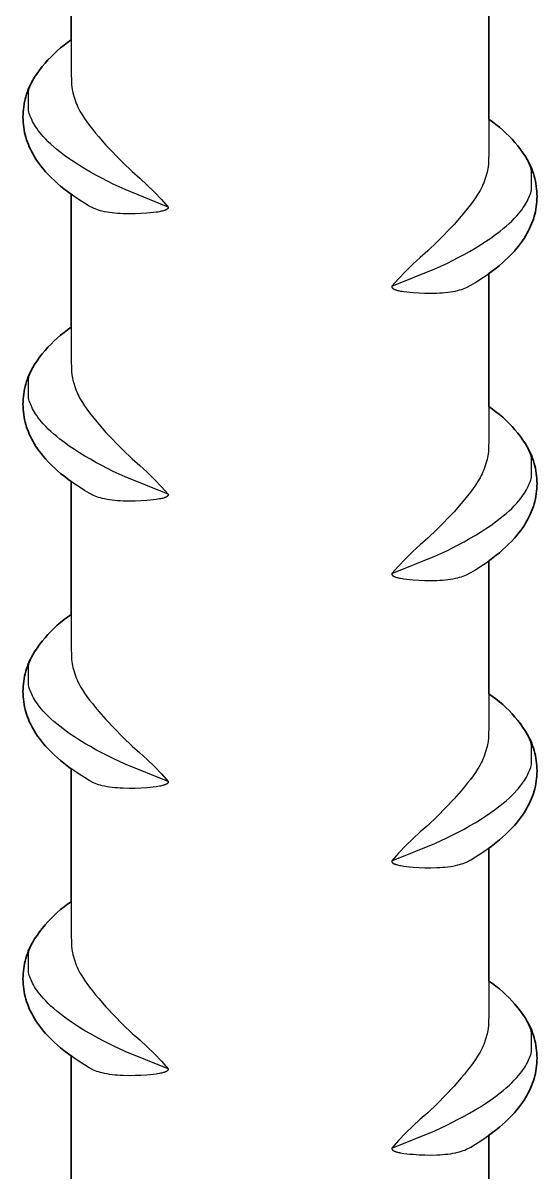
# Model space of a CAD drawing. Header units: millimetres. Extents: x -8 to 1608, y -703 to 404.
# Drawn here: x 40.3 to 59.99, y 102.14 to 146.14 of the extents above; entities that cross this region are included whole.
import ezdxf

# ---------------------------------------------------------------- set-up
doc = ezdxf.new("R2010")
doc.units = ezdxf.units.MM
doc.layers.add('Blocks', color=7, linetype='Continuous')
doc.layers.add('Blocks$Inner', color=7, linetype='Continuous', lineweight=25, true_color=0x007f00)
doc.layers.add('Blocks$Outline', color=7, linetype='Continuous', lineweight=35, true_color=0xff3f3f)

# ---------------------------------------------------------------- blocks, each defined once
blk = doc.blocks.new('Rebar Coffee Table Front')
at = {"layer": 'Blocks$Inner'}
for points in [[(42.145, 150.585), (42.145, 144.224), (42.156, 143.9), (42.165, 143.785), (42.178, 143.671), (42.187, 143.602), (42.199, 143.534), (42.212, 143.466), (42.339, 143.061), (42.371, 142.988), (42.405, 142.916), (42.442, 142.845), (42.485, 142.766), (42.53, 142.687), (42.578, 142.61), (42.662, 142.481), (42.749, 142.354), (42.852, 142.214), (42.958, 142.077), (43.078, 141.927), (43.202, 141.779), (43.48, 141.463), (44.125, 140.794), (44.484, 140.451), (44.778, 140.198), (45.064, 139.936), (45.341, 139.664), (45.608, 139.384), (45.866, 139.094), (44.216, 139.759), (43.762, 139.971), (43.316, 140.196), (43.098, 140.312), (42.883, 140.432), (42.674, 140.553), (42.467, 140.679), (42.269, 140.806), (42.074, 140.939), (41.888, 141.072), (41.707, 141.21), (41.594, 141.302), (41.482, 141.397), (41.373, 141.495), (41.272, 141.591), (41.173, 141.691), (41.078, 141.794), (41.012, 141.869), (40.949, 141.947), (40.888, 142.027), (40.829, 142.108), (40.786, 142.172), (40.745, 142.237), (40.707, 142.303), (40.67, 142.371), (40.636, 142.439), (40.61, 142.496), (40.586, 142.553), (40.564, 142.61), (40.544, 142.669), (40.526, 142.728), (40.51, 142.788), (40.51, 143.513), (40.526, 143.573), (40.544, 143.632), (40.564, 143.69), (40.586, 143.748), (40.61, 143.805), (40.636, 143.861), (40.746, 144.065), (40.84, 144.204), (40.938, 144.339), (41.041, 144.471), (41.148, 144.6), (41.259, 144.725), (41.375, 144.846), (41.494, 144.964), (41.617, 145.077), (41.744, 145.187), (41.874, 145.292), (42.008, 145.393), (42.145, 145.489)], [(58.145, 147.548), (58.145, 141.187), (58.134, 140.863), (58.125, 140.748), (58.112, 140.634), (58.103, 140.565), (58.091, 140.497), (58.078, 140.429), (57.951, 140.024), (57.919, 139.951), (57.885, 139.879), (57.848, 139.808), (57.805, 139.729), (57.76, 139.65), (57.712, 139.573), (57.628, 139.444), (57.541, 139.317), (57.438, 139.177), (57.332, 139.04), (57.212, 138.89), (57.088, 138.742), (56.81, 138.426), (56.165, 137.757), (55.806, 137.413), (55.512, 137.161), (55.226, 136.899), (54.949, 136.627), (54.682, 136.346), (54.424, 136.057), (56.074, 136.722), (56.528, 136.934), (56.974, 137.159), (57.192, 137.275), (57.407, 137.395), (57.616, 137.516), (57.823, 137.642), (58.021, 137.769), (58.216, 137.902), (58.401, 138.035), (58.583, 138.173), (58.696, 138.265), (58.808, 138.36), (58.916, 138.458), (59.018, 138.554), (59.116, 138.654), (59.212, 138.757), (59.278, 138.832), (59.341, 138.91), (59.402, 138.99), (59.461, 139.071), (59.504, 139.135), (59.545, 139.2), (59.583, 139.266), (59.62, 139.334), (59.654, 139.402), (59.68, 139.459), (59.704, 139.516), (59.726, 139.573), (59.746, 139.632), (59.764, 139.691), (59.78, 139.751), (59.78, 140.476), (59.764, 140.536), (59.746, 140.595), (59.726, 140.653), (59.704, 140.711), (59.68, 140.768), (59.654, 140.824), (59.544, 141.028), (59.45, 141.167), (59.352, 141.302), (59.249, 141.434), (59.142, 141.563), (59.03, 141.688), (58.915, 141.809), (58.796, 141.927), (58.673, 142.04), (58.546, 142.15), (58.416, 142.255), (58.282, 142.356), (58.145, 142.452)], [(45.866, 139.094), (45.866, 139.09), (45.866, 139.086), (45.866, 139.084), (45.865, 139.082), (45.865, 139.08), (45.865, 139.078), (45.865, 139.077), (45.865, 139.075), (45.864, 139.073), (45.864, 139.071), (45.863, 139.069), (45.863, 139.067), (45.862, 139.065), (45.862, 139.064), (45.861, 139.062), (45.861, 139.06), (45.86, 139.058), (45.859, 139.056), (45.859, 139.054), (45.858, 139.053), (45.857, 139.051), (45.856, 139.049), (45.855, 139.047), (45.854, 139.046), (45.853, 139.044), (45.852, 139.042), (45.851, 139.041), (45.85, 139.039), (45.849, 139.037), (45.848, 139.036), (45.846, 139.034), (45.845, 139.032), (45.843, 139.03), (45.842, 139.028), (45.84, 139.027), (45.839, 139.025), (45.837, 139.023), (45.835, 139.021), (45.832, 139.018), (45.828, 139.015), (45.825, 139.012), (45.821, 139.009), (45.817, 139.006), (45.813, 139.003), (45.809, 139.001), (45.805, 138.998), (45.801, 138.995), (45.797, 138.993), (45.789, 138.988), (45.783, 138.985), (45.776, 138.982), (45.764, 138.976), (45.751, 138.971), (45.739, 138.966), (45.726, 138.961), (45.713, 138.957), (45.687, 138.949), (45.648, 138.938), (45.609, 138.929), (45.57, 138.92), (45.531, 138.913), (45.47, 138.902), (45.408, 138.893), (45.287, 138.878), (45.168, 138.865), (45.05, 138.855), (44.821, 138.84), (44.592, 138.831), (44.363, 138.829), (44.134, 138.834), (44.027, 138.839), (43.92, 138.846), (43.817, 138.855), (43.715, 138.866), (43.619, 138.879), (43.523, 138.895), (43.428, 138.914), (43.334, 138.935), (43.266, 138.953), (43.199, 138.973), (43.132, 138.996), (43.066, 139.02), (43.001, 139.047), (42.838, 139.132), (42.655, 139.243), (42.452, 139.374), (42.251, 139.51), (42.057, 139.649), (41.867, 139.795), (41.744, 139.894), (41.623, 139.997), (41.505, 140.103), (41.389, 140.214), (41.276, 140.328), (41.168, 140.445), (41.086, 140.54), (41.007, 140.636), (40.931, 140.736), (40.858, 140.837), (40.798, 140.927), (40.741, 141.018), (40.686, 141.112), (40.635, 141.207), (40.587, 141.303), (40.545, 141.392), (40.507, 141.483), (40.472, 141.575), (40.44, 141.668), (40.411, 141.762), (40.386, 141.857), (40.363, 141.952), (40.345, 142.049), (40.329, 142.146), (40.317, 142.244), (40.309, 142.342), (40.304, 142.44), (40.302, 142.538), (40.303, 142.636), (40.309, 142.735), (40.317, 142.833), (40.329, 142.93), (40.344, 143.027), (40.363, 143.124), (40.385, 143.22), (40.41, 143.315), (40.439, 143.409), (40.471, 143.502), (40.506, 143.594), (40.544, 143.684), (40.586, 143.773), (40.63, 143.861), (40.682, 143.947)], [(54.424, 136.057), (54.424, 136.053), (54.424, 136.049), (54.424, 136.047), (54.424, 136.045), (54.425, 136.043), (54.425, 136.041), (54.425, 136.04), (54.425, 136.038), (54.426, 136.036), (54.426, 136.034), (54.426, 136.032), (54.427, 136.03), (54.427, 136.028), (54.428, 136.026), (54.429, 136.025), (54.429, 136.023), (54.43, 136.021), (54.431, 136.019), (54.431, 136.017), (54.432, 136.016), (54.433, 136.014), (54.434, 136.012), (54.435, 136.01), (54.436, 136.009), (54.437, 136.007), (54.438, 136.005), (54.439, 136.004), (54.44, 136.002), (54.441, 136), (54.442, 135.999), (54.444, 135.997), (54.445, 135.995), (54.447, 135.993), (54.448, 135.991), (54.45, 135.99), (54.451, 135.988), (54.453, 135.986), (54.455, 135.984), (54.458, 135.981), (54.462, 135.978), (54.465, 135.975), (54.469, 135.972), (54.473, 135.969), (54.477, 135.966), (54.481, 135.964), (54.485, 135.961), (54.489, 135.958), (54.493, 135.956), (54.501, 135.951), (54.507, 135.948), (54.514, 135.945), (54.526, 135.939), (54.538, 135.934), (54.551, 135.929), (54.564, 135.924), (54.577, 135.92), (54.603, 135.912), (54.642, 135.901), (54.681, 135.892), (54.72, 135.883), (54.759, 135.876), (54.82, 135.865), (54.882, 135.856), (55.003, 135.841), (55.122, 135.828), (55.24, 135.818), (55.469, 135.803), (55.698, 135.794), (55.927, 135.792), (56.156, 135.797), (56.263, 135.802), (56.37, 135.809), (56.473, 135.818), (56.575, 135.829), (56.671, 135.842), (56.767, 135.858), (56.862, 135.877), (56.956, 135.898), (57.024, 135.916), (57.091, 135.936), (57.158, 135.959), (57.224, 135.983), (57.289, 136.01), (57.452, 136.095), (57.635, 136.206), (57.838, 136.337), (58.039, 136.473), (58.233, 136.612), (58.423, 136.758), (58.546, 136.857), (58.667, 136.96), (58.785, 137.066), (58.901, 137.177), (59.013, 137.291), (59.122, 137.408), (59.204, 137.503), (59.283, 137.599), (59.359, 137.699), (59.432, 137.8), (59.492, 137.89), (59.549, 137.981), (59.604, 138.075), (59.655, 138.17), (59.703, 138.266), (59.744, 138.355), (59.783, 138.446), (59.818, 138.538), (59.85, 138.631), (59.879, 138.725), (59.904, 138.82), (59.926, 138.915), (59.945, 139.012), (59.961, 139.109), (59.973, 139.207), (59.981, 139.305), (59.986, 139.403), (59.988, 139.501), (59.986, 139.599), (59.981, 139.698), (59.973, 139.796), (59.961, 139.893), (59.946, 139.99), (59.927, 140.087), (59.905, 140.183), (59.88, 140.278), (59.851, 140.372), (59.819, 140.465), (59.784, 140.557), (59.746, 140.647), (59.704, 140.736), (59.66, 140.824), (59.608, 140.91)], [(42.145, 139.585), (42.145, 133.224), (42.156, 132.9), (42.165, 132.785), (42.178, 132.671), (42.187, 132.602), (42.199, 132.534), (42.212, 132.466), (42.339, 132.061), (42.371, 131.988), (42.405, 131.916), (42.442, 131.845), (42.485, 131.766), (42.53, 131.687), (42.578, 131.61), (42.662, 131.481), (42.749, 131.354), (42.852, 131.214), (42.958, 131.077), (43.078, 130.927), (43.202, 130.779), (43.48, 130.463), (44.125, 129.794), (44.484, 129.451), (44.778, 129.198), (45.064, 128.936), (45.341, 128.664), (45.608, 128.384), (45.866, 128.094), (44.216, 128.759), (43.762, 128.971), (43.316, 129.196), (43.098, 129.312), (42.883, 129.432), (42.674, 129.553), (42.467, 129.679), (42.269, 129.806), (42.074, 129.939), (41.888, 130.072), (41.707, 130.21), (41.594, 130.302), (41.482, 130.397), (41.373, 130.495), (41.272, 130.591), (41.173, 130.691), (41.078, 130.794), (41.012, 130.869), (40.949, 130.947), (40.888, 131.027), (40.829, 131.108), (40.786, 131.172), (40.745, 131.237), (40.707, 131.303), (40.67, 131.371), (40.636, 131.439), (40.61, 131.496), (40.586, 131.553), (40.564, 131.61), (40.544, 131.669), (40.526, 131.728), (40.51, 131.788), (40.51, 132.513), (40.526, 132.573), (40.544, 132.632), (40.564, 132.69), (40.586, 132.748), (40.61, 132.805), (40.636, 132.861), (40.746, 133.065), (40.84, 133.204), (40.938, 133.339), (41.041, 133.471), (41.148, 133.6), (41.259, 133.725), (41.375, 133.846), (41.494, 133.964), (41.617, 134.077), (41.744, 134.187), (41.874, 134.292), (42.008, 134.393), (42.145, 134.489)], [(58.145, 136.548), (58.145, 130.187), (58.134, 129.863), (58.125, 129.748), (58.112, 129.634), (58.103, 129.565), (58.091, 129.497), (58.078, 129.429), (57.951, 129.024), (57.919, 128.951), (57.885, 128.879), (57.848, 128.808), (57.805, 128.729), (57.76, 128.65), (57.712, 128.573), (57.628, 128.444), (57.541, 128.317), (57.438, 128.177), (57.332, 128.04), (57.212, 127.89), (57.088, 127.742), (56.81, 127.426), (56.165, 126.757), (55.806, 126.413), (55.512, 126.161), (55.226, 125.899), (54.949, 125.627), (54.682, 125.346), (54.424, 125.057), (56.074, 125.722), (56.528, 125.934), (56.974, 126.159), (57.192, 126.275), (57.407, 126.395), (57.616, 126.516), (57.823, 126.642), (58.021, 126.769), (58.216, 126.902), (58.401, 127.035), (58.583, 127.173), (58.696, 127.265), (58.808, 127.36), (58.916, 127.458), (59.018, 127.554), (59.116, 127.654), (59.212, 127.757), (59.278, 127.832), (59.341, 127.91), (59.402, 127.99), (59.461, 128.071), (59.504, 128.135), (59.545, 128.2), (59.583, 128.266), (59.62, 128.334), (59.654, 128.402), (59.68, 128.459), (59.704, 128.516), (59.726, 128.573), (59.746, 128.632), (59.764, 128.691), (59.78, 128.751), (59.78, 129.476), (59.764, 129.536), (59.746, 129.595), (59.726, 129.653), (59.704, 129.711), (59.68, 129.768), (59.654, 129.824), (59.544, 130.028), (59.45, 130.167), (59.352, 130.302), (59.249, 130.434), (59.142, 130.563), (59.03, 130.688), (58.915, 130.809), (58.796, 130.927), (58.673, 131.04), (58.546, 131.15), (58.416, 131.255), (58.282, 131.356), (58.145, 131.452)], [(45.866, 128.094), (45.866, 128.09), (45.866, 128.086), (45.866, 128.084), (45.865, 128.082), (45.865, 128.08), (45.865, 128.078), (45.865, 128.077), (45.865, 128.075), (45.864, 128.073), (45.864, 128.071), (45.863, 128.069), (45.863, 128.067), (45.862, 128.065), (45.862, 128.064), (45.861, 128.062), (45.861, 128.06), (45.86, 128.058), (45.859, 128.056), (45.859, 128.054), (45.858, 128.053), (45.857, 128.051), (45.856, 128.049), (45.855, 128.047), (45.854, 128.046), (45.853, 128.044), (45.852, 128.042), (45.851, 128.041), (45.85, 128.039), (45.849, 128.037), (45.848, 128.036), (45.846, 128.034), (45.845, 128.032), (45.843, 128.03), (45.842, 128.028), (45.84, 128.027), (45.839, 128.025), (45.837, 128.023), (45.835, 128.021), (45.832, 128.018), (45.828, 128.015), (45.825, 128.012), (45.821, 128.009), (45.817, 128.006), (45.813, 128.003), (45.809, 128.001), (45.805, 127.998), (45.801, 127.995), (45.797, 127.993), (45.789, 127.988), (45.783, 127.985), (45.776, 127.982), (45.764, 127.976), (45.751, 127.971), (45.739, 127.966), (45.726, 127.961), (45.713, 127.957), (45.687, 127.949), (45.648, 127.938), (45.609, 127.929), (45.57, 127.92), (45.531, 127.913), (45.47, 127.902), (45.408, 127.893), (45.287, 127.878), (45.168, 127.865), (45.05, 127.855), (44.821, 127.84), (44.592, 127.831), (44.363, 127.829), (44.134, 127.834), (44.027, 127.839), (43.92, 127.846), (43.817, 127.855), (43.715, 127.866), (43.619, 127.879), (43.523, 127.895), (43.428, 127.914), (43.334, 127.935), (43.266, 127.953), (43.199, 127.973), (43.132, 127.996), (43.066, 128.02), (43.001, 128.047), (42.838, 128.132), (42.655, 128.243), (42.452, 128.374), (42.251, 128.51), (42.057, 128.649), (41.867, 128.795), (41.744, 128.894), (41.623, 128.997), (41.505, 129.103), (41.389, 129.214), (41.276, 129.328), (41.168, 129.445), (41.086, 129.54), (41.007, 129.636), (40.931, 129.736), (40.858, 129.837), (40.798, 129.927), (40.741, 130.018), (40.686, 130.112), (40.635, 130.207), (40.587, 130.303), (40.545, 130.392), (40.507, 130.483), (40.472, 130.575), (40.44, 130.668), (40.411, 130.762), (40.386, 130.857), (40.363, 130.952), (40.345, 131.049), (40.329, 131.146), (40.317, 131.244), (40.309, 131.342), (40.304, 131.44), (40.302, 131.538), (40.303, 131.636), (40.309, 131.735), (40.317, 131.833), (40.329, 131.93), (40.344, 132.027), (40.363, 132.124), (40.385, 132.22), (40.41, 132.315), (40.439, 132.409), (40.471, 132.502), (40.506, 132.594), (40.544, 132.684), (40.586, 132.773), (40.63, 132.861), (40.682, 132.947)], [(54.424, 125.057), (54.424, 125.053), (54.424, 125.049), (54.424, 125.047), (54.424, 125.045), (54.425, 125.043), (54.425, 125.041), (54.425, 125.04), (54.425, 125.038), (54.426, 125.036), (54.426, 125.034), (54.426, 125.032), (54.427, 125.03), (54.427, 125.028), (54.428, 125.026), (54.429, 125.025), (54.429, 125.023), (54.43, 125.021), (54.431, 125.019), (54.431, 125.017), (54.432, 125.016), (54.433, 125.014), (54.434, 125.012), (54.435, 125.01), (54.436, 125.009), (54.437, 125.007), (54.438, 125.005), (54.439, 125.004), (54.44, 125.002), (54.441, 125), (54.442, 124.999), (54.444, 124.997), (54.445, 124.995), (54.447, 124.993), (54.448, 124.991), (54.45, 124.99), (54.451, 124.988), (54.453, 124.986), (54.455, 124.984), (54.458, 124.981), (54.462, 124.978), (54.465, 124.975), (54.469, 124.972), (54.473, 124.969), (54.477, 124.966), (54.481, 124.964), (54.485, 124.961), (54.489, 124.958), (54.493, 124.956), (54.501, 124.951), (54.507, 124.948), (54.514, 124.945), (54.526, 124.939), (54.538, 124.934), (54.551, 124.929), (54.564, 124.924), (54.577, 124.92), (54.603, 124.912), (54.642, 124.901), (54.681, 124.892), (54.72, 124.883), (54.759, 124.876), (54.82, 124.865), (54.882, 124.856), (55.003, 124.841), (55.122, 124.828), (55.24, 124.818), (55.469, 124.803), (55.698, 124.794), (55.927, 124.792), (56.156, 124.797), (56.263, 124.802), (56.37, 124.809), (56.473, 124.818), (56.575, 124.829), (56.671, 124.842), (56.767, 124.858), (56.862, 124.877), (56.956, 124.898), (57.024, 124.916), (57.091, 124.936), (57.158, 124.959), (57.224, 124.983), (57.289, 125.01), (57.452, 125.095), (57.635, 125.206), (57.838, 125.337), (58.039, 125.473), (58.233, 125.612), (58.423, 125.758), (58.546, 125.857), (58.667, 125.96), (58.785, 126.066), (58.901, 126.177), (59.013, 126.291), (59.122, 126.408), (59.204, 126.503), (59.283, 126.599), (59.359, 126.699), (59.432, 126.8), (59.492, 126.89), (59.549, 126.981), (59.604, 127.075), (59.655, 127.17), (59.703, 127.266), (59.744, 127.355), (59.783, 127.446), (59.818, 127.538), (59.85, 127.631), (59.879, 127.725), (59.904, 127.82), (59.926, 127.915), (59.945, 128.012), (59.961, 128.109), (59.973, 128.207), (59.981, 128.305), (59.986, 128.403), (59.988, 128.501), (59.986, 128.599), (59.981, 128.698), (59.973, 128.796), (59.961, 128.893), (59.946, 128.99), (59.927, 129.087), (59.905, 129.183), (59.88, 129.278), (59.851, 129.372), (59.819, 129.465), (59.784, 129.557), (59.746, 129.647), (59.704, 129.736), (59.66, 129.824), (59.608, 129.91)], [(42.145, 128.585), (42.145, 122.224), (42.156, 121.9), (42.165, 121.785), (42.178, 121.671), (42.187, 121.602), (42.199, 121.534), (42.212, 121.466), (42.339, 121.061), (42.371, 120.988), (42.405, 120.916), (42.442, 120.845), (42.485, 120.766), (42.53, 120.687), (42.578, 120.61), (42.662, 120.481), (42.749, 120.354), (42.852, 120.214), (42.958, 120.077), (43.078, 119.927), (43.202, 119.779), (43.48, 119.463), (44.125, 118.794), (44.484, 118.451), (44.778, 118.198), (45.064, 117.936), (45.341, 117.664), (45.608, 117.384), (45.866, 117.094), (45.866, 117.09), (45.866, 117.086), (45.866, 117.084), (45.865, 117.082), (45.865, 117.08), (45.865, 117.078), (45.865, 117.077), (45.865, 117.075), (45.864, 117.073), (45.864, 117.071), (45.863, 117.069), (45.863, 117.067), (45.862, 117.065), (45.862, 117.064), (45.861, 117.062), (45.861, 117.06), (45.86, 117.058), (45.859, 117.056), (45.859, 117.054), (45.858, 117.053), (45.857, 117.051), (45.856, 117.049), (45.855, 117.047), (45.854, 117.046), (45.853, 117.044), (45.852, 117.042), (45.851, 117.041), (45.85, 117.039), (45.849, 117.037), (45.848, 117.036), (45.846, 117.034), (45.845, 117.032), (45.843, 117.03), (45.842, 117.028), (45.84, 117.027), (45.839, 117.025), (45.837, 117.023), (45.835, 117.021), (45.832, 117.018), (45.828, 117.015), (45.825, 117.012), (45.821, 117.009), (45.817, 117.006), (45.813, 117.003), (45.809, 117.001), (45.805, 116.998), (45.801, 116.995), (45.797, 116.993), (45.789, 116.988), (45.783, 116.985), (45.776, 116.982), (45.764, 116.976), (45.751, 116.971), (45.739, 116.966), (45.726, 116.961), (45.713, 116.957), (45.687, 116.949), (45.648, 116.938), (45.609, 116.929), (45.57, 116.92), (45.531, 116.913), (45.47, 116.902), (45.408, 116.893), (45.287, 116.878), (45.168, 116.865), (45.05, 116.855), (44.821, 116.84), (44.592, 116.831), (44.363, 116.829), (44.134, 116.834), (44.027, 116.839), (43.92, 116.846), (43.817, 116.855), (43.715, 116.866), (43.619, 116.879), (43.523, 116.895), (43.428, 116.914), (43.334, 116.935), (43.266, 116.953), (43.199, 116.973), (43.132, 116.996), (43.066, 117.02), (43.001, 117.047), (42.838, 117.132), (42.655, 117.243), (42.452, 117.374), (42.251, 117.51), (42.057, 117.649), (41.867, 117.795), (41.744, 117.894), (41.623, 117.997), (41.505, 118.103), (41.389, 118.214), (41.276, 118.328), (41.168, 118.445), (41.086, 118.54), (41.007, 118.636), (40.931, 118.736), (40.858, 118.837), (40.798, 118.927), (40.741, 119.018), (40.686, 119.112), (40.635, 119.207), (40.587, 119.303), (40.545, 119.392), (40.507, 119.483), (40.472, 119.575), (40.44, 119.668), (40.411, 119.762), (40.386, 119.857), (40.363, 119.952), (40.345, 120.049), (40.329, 120.146), (40.317, 120.244), (40.309, 120.342), (40.304, 120.44), (40.302, 120.538), (40.303, 120.636), (40.309, 120.735), (40.317, 120.833), (40.329, 120.93), (40.344, 121.027), (40.363, 121.124), (40.385, 121.22), (40.41, 121.315), (40.439, 121.409), (40.471, 121.502), (40.506, 121.594), (40.544, 121.684), (40.586, 121.773), (40.63, 121.861), (40.682, 121.947)], [(58.145, 125.548), (58.145, 119.187), (58.134, 118.863), (58.125, 118.748), (58.112, 118.634), (58.103, 118.565), (58.091, 118.497), (58.078, 118.429), (57.951, 118.024), (57.919, 117.951), (57.885, 117.879), (57.848, 117.808), (57.805, 117.729), (57.76, 117.65), (57.712, 117.573), (57.628, 117.444), (57.541, 117.317), (57.438, 117.177), (57.332, 117.04), (57.212, 116.89), (57.088, 116.742), (56.81, 116.426), (56.165, 115.757), (55.806, 115.413), (55.512, 115.161), (55.226, 114.899), (54.949, 114.627), (54.682, 114.346), (54.424, 114.057), (56.074, 114.722), (56.528, 114.934), (56.974, 115.159), (57.192, 115.275), (57.407, 115.395), (57.616, 115.516), (57.823, 115.642), (58.021, 115.769), (58.216, 115.902), (58.401, 116.035), (58.583, 116.173), (58.696, 116.265), (58.808, 116.36), (58.916, 116.458), (59.018, 116.554), (59.116, 116.654), (59.212, 116.757), (59.278, 116.832), (59.341, 116.91), (59.402, 116.99), (59.461, 117.071), (59.504, 117.135), (59.545, 117.2), (59.583, 117.266), (59.62, 117.334), (59.654, 117.402), (59.68, 117.459), (59.704, 117.516), (59.726, 117.573), (59.746, 117.632), (59.764, 117.691), (59.78, 117.751), (59.78, 118.476), (59.764, 118.536), (59.746, 118.595), (59.726, 118.653), (59.704, 118.711), (59.68, 118.768), (59.654, 118.824), (59.544, 119.028), (59.45, 119.167), (59.352, 119.302), (59.249, 119.434), (59.142, 119.563), (59.03, 119.688), (58.915, 119.809), (58.796, 119.927), (58.673, 120.04), (58.546, 120.15), (58.416, 120.255), (58.282, 120.356), (58.145, 120.452)], [(45.866, 117.094), (44.216, 117.759), (43.762, 117.971), (43.316, 118.196), (43.098, 118.312), (42.883, 118.432), (42.674, 118.553), (42.467, 118.679), (42.269, 118.806), (42.074, 118.939), (41.888, 119.072), (41.707, 119.21), (41.594, 119.302), (41.482, 119.397), (41.373, 119.495), (41.272, 119.591), (41.173, 119.691), (41.078, 119.794), (41.012, 119.869), (40.949, 119.947), (40.888, 120.027), (40.829, 120.108), (40.786, 120.172), (40.745, 120.237), (40.707, 120.303), (40.67, 120.371), (40.636, 120.439), (40.61, 120.496), (40.586, 120.553), (40.564, 120.61), (40.544, 120.669), (40.526, 120.728), (40.51, 120.788), (40.51, 121.513), (40.526, 121.573), (40.544, 121.632), (40.564, 121.69), (40.586, 121.748), (40.61, 121.805), (40.636, 121.861), (40.746, 122.065), (40.84, 122.204), (40.938, 122.339), (41.041, 122.471), (41.148, 122.6), (41.259, 122.725), (41.375, 122.846), (41.494, 122.964), (41.617, 123.077), (41.744, 123.187), (41.874, 123.292), (42.008, 123.393), (42.145, 123.489)], [(54.424, 114.057), (54.424, 114.053), (54.424, 114.049), (54.424, 114.047), (54.424, 114.045), (54.425, 114.043), (54.425, 114.041), (54.425, 114.04), (54.425, 114.038), (54.426, 114.036), (54.426, 114.034), (54.426, 114.032), (54.427, 114.03), (54.427, 114.028), (54.428, 114.026), (54.429, 114.025), (54.429, 114.023), (54.43, 114.021), (54.431, 114.019), (54.431, 114.017), (54.432, 114.016), (54.433, 114.014), (54.434, 114.012), (54.435, 114.01), (54.436, 114.009), (54.437, 114.007), (54.438, 114.005), (54.439, 114.004), (54.44, 114.002), (54.441, 114), (54.442, 113.999), (54.444, 113.997), (54.445, 113.995), (54.447, 113.993), (54.448, 113.991), (54.45, 113.99), (54.451, 113.988), (54.453, 113.986), (54.455, 113.984), (54.458, 113.981), (54.462, 113.978), (54.465, 113.975), (54.469, 113.972), (54.473, 113.969), (54.477, 113.966), (54.481, 113.964), (54.485, 113.961), (54.489, 113.958), (54.493, 113.956), (54.501, 113.951), (54.507, 113.948), (54.514, 113.945), (54.526, 113.939), (54.538, 113.934), (54.551, 113.929), (54.564, 113.924), (54.577, 113.92), (54.603, 113.912), (54.642, 113.901), (54.681, 113.892), (54.72, 113.883), (54.759, 113.876), (54.82, 113.865), (54.882, 113.856), (55.003, 113.841), (55.122, 113.828), (55.24, 113.818), (55.469, 113.803), (55.698, 113.794), (55.927, 113.792), (56.156, 113.797), (56.263, 113.802), (56.37, 113.809), (56.473, 113.818), (56.575, 113.829), (56.671, 113.842), (56.767, 113.858), (56.862, 113.877), (56.956, 113.898), (57.024, 113.916), (57.091, 113.936), (57.158, 113.959), (57.224, 113.983), (57.289, 114.01), (57.452, 114.095), (57.635, 114.206), (57.838, 114.337), (58.039, 114.473), (58.233, 114.612), (58.423, 114.758), (58.546, 114.857), (58.667, 114.96), (58.785, 115.066), (58.901, 115.177), (59.013, 115.291), (59.122, 115.408), (59.204, 115.503), (59.283, 115.599), (59.359, 115.699), (59.432, 115.8), (59.492, 115.89), (59.549, 115.981), (59.604, 116.075), (59.655, 116.17), (59.703, 116.266), (59.744, 116.355), (59.783, 116.446), (59.818, 116.538), (59.85, 116.631), (59.879, 116.725), (59.904, 116.82), (59.926, 116.915), (59.945, 117.012), (59.961, 117.109), (59.973, 117.207), (59.981, 117.305), (59.986, 117.403), (59.988, 117.501), (59.986, 117.599), (59.981, 117.698), (59.973, 117.796), (59.961, 117.893), (59.946, 117.99), (59.927, 118.087), (59.905, 118.183), (59.88, 118.278), (59.851, 118.372), (59.819, 118.465), (59.784, 118.557), (59.746, 118.647), (59.704, 118.736), (59.66, 118.824), (59.608, 118.91)], [(42.145, 117.585), (42.145, 111.224), (42.156, 110.9), (42.165, 110.785), (42.178, 110.671), (42.187, 110.602), (42.199, 110.534), (42.212, 110.466), (42.339, 110.061), (42.371, 109.988), (42.405, 109.916), (42.442, 109.845), (42.485, 109.766), (42.53, 109.687), (42.578, 109.61), (42.662, 109.481), (42.749, 109.354), (42.852, 109.214), (42.958, 109.077), (43.078, 108.927), (43.202, 108.779), (43.48, 108.463), (44.125, 107.794), (44.484, 107.451), (44.778, 107.198), (45.064, 106.936), (45.341, 106.664), (45.608, 106.384), (45.866, 106.094), (44.216, 106.759), (43.762, 106.971), (43.316, 107.196), (43.098, 107.312), (42.883, 107.432), (42.674, 107.553), (42.467, 107.679), (42.269, 107.806), (42.074, 107.939), (41.888, 108.072), (41.707, 108.21), (41.594, 108.302), (41.482, 108.397), (41.373, 108.495), (41.272, 108.591), (41.173, 108.691), (41.078, 108.794), (41.012, 108.869), (40.949, 108.947), (40.888, 109.027), (40.829, 109.108), (40.786, 109.172), (40.745, 109.237), (40.707, 109.303), (40.67, 109.371), (40.636, 109.439), (40.61, 109.496), (40.586, 109.553), (40.564, 109.61), (40.544, 109.669), (40.526, 109.728), (40.51, 109.788), (40.51, 110.513), (40.526, 110.573), (40.544, 110.632), (40.564, 110.69), (40.586, 110.748), (40.61, 110.805), (40.636, 110.861), (40.746, 111.065), (40.84, 111.204), (40.938, 111.339), (41.041, 111.471), (41.148, 111.6), (41.259, 111.725), (41.375, 111.846), (41.494, 111.964), (41.617, 112.077), (41.744, 112.187), (41.874, 112.292), (42.008, 112.393), (42.145, 112.489)], [(58.145, 114.548), (58.145, 108.187), (58.134, 107.863), (58.125, 107.748), (58.112, 107.634), (58.103, 107.565), (58.091, 107.497), (58.078, 107.429), (57.951, 107.024), (57.919, 106.951), (57.885, 106.879), (57.848, 106.808), (57.805, 106.729), (57.76, 106.65), (57.712, 106.573), (57.628, 106.444), (57.541, 106.317), (57.438, 106.177), (57.332, 106.04), (57.212, 105.89), (57.088, 105.742), (56.81, 105.426), (56.165, 104.757), (55.806, 104.413), (55.512, 104.161), (55.226, 103.899), (54.949, 103.627), (54.682, 103.346), (54.424, 103.057), (56.074, 103.722), (56.528, 103.934), (56.974, 104.159), (57.192, 104.275), (57.407, 104.395), (57.616, 104.516), (57.823, 104.642), (58.021, 104.769), (58.216, 104.902), (58.401, 105.035), (58.583, 105.173), (58.696, 105.265), (58.808, 105.36), (58.916, 105.458), (59.018, 105.554), (59.116, 105.654), (59.212, 105.757), (59.278, 105.832), (59.341, 105.91), (59.402, 105.99), (59.461, 106.071), (59.504, 106.135), (59.545, 106.2), (59.583, 106.266), (59.62, 106.334), (59.654, 106.402), (59.68, 106.459), (59.704, 106.516), (59.726, 106.573), (59.746, 106.632), (59.764, 106.691), (59.78, 106.751), (59.78, 107.476), (59.764, 107.536), (59.746, 107.595), (59.726, 107.653), (59.704, 107.711), (59.68, 107.768), (59.654, 107.824), (59.544, 108.028), (59.45, 108.167), (59.352, 108.302), (59.249, 108.434), (59.142, 108.563), (59.03, 108.688), (58.915, 108.809), (58.796, 108.927), (58.673, 109.04), (58.546, 109.15), (58.416, 109.255), (58.282, 109.356), (58.145, 109.452)], [(45.866, 106.094), (45.866, 106.09), (45.866, 106.086), (45.866, 106.084), (45.865, 106.082), (45.865, 106.08), (45.865, 106.078), (45.865, 106.077), (45.865, 106.075), (45.864, 106.073), (45.864, 106.071), (45.863, 106.069), (45.863, 106.067), (45.862, 106.065), (45.862, 106.064), (45.861, 106.062), (45.861, 106.06), (45.86, 106.058), (45.859, 106.056), (45.859, 106.054), (45.858, 106.053), (45.857, 106.051), (45.856, 106.049), (45.855, 106.047), (45.854, 106.046), (45.853, 106.044), (45.852, 106.042), (45.851, 106.041), (45.85, 106.039), (45.849, 106.037), (45.848, 106.036), (45.846, 106.034), (45.845, 106.032), (45.843, 106.03), (45.842, 106.028), (45.84, 106.027), (45.839, 106.025), (45.837, 106.023), (45.835, 106.021), (45.832, 106.018), (45.828, 106.015), (45.825, 106.012), (45.821, 106.009), (45.817, 106.006), (45.813, 106.003), (45.809, 106.001), (45.805, 105.998), (45.801, 105.995), (45.797, 105.993), (45.789, 105.988), (45.783, 105.985), (45.776, 105.982), (45.764, 105.976), (45.751, 105.971), (45.739, 105.966), (45.726, 105.961), (45.713, 105.957), (45.687, 105.949), (45.648, 105.938), (45.609, 105.929), (45.57, 105.92), (45.531, 105.913), (45.47, 105.902), (45.408, 105.893), (45.287, 105.878), (45.168, 105.865), (45.05, 105.855), (44.821, 105.84), (44.592, 105.831), (44.363, 105.829), (44.134, 105.834), (44.027, 105.839), (43.92, 105.846), (43.817, 105.855), (43.715, 105.866), (43.619, 105.879), (43.523, 105.895), (43.428, 105.914), (43.334, 105.935), (43.266, 105.953), (43.199, 105.973), (43.132, 105.996), (43.066, 106.02), (43.001, 106.047), (42.838, 106.132), (42.655, 106.243), (42.452, 106.374), (42.251, 106.51), (42.057, 106.649), (41.867, 106.795), (41.744, 106.894), (41.623, 106.997), (41.505, 107.103), (41.389, 107.214), (41.276, 107.328), (41.168, 107.445), (41.086, 107.54), (41.007, 107.636), (40.931, 107.736), (40.858, 107.837), (40.798, 107.927), (40.741, 108.018), (40.686, 108.112), (40.635, 108.207), (40.587, 108.303), (40.545, 108.392), (40.507, 108.483), (40.472, 108.575), (40.44, 108.668), (40.411, 108.762), (40.386, 108.857), (40.363, 108.952), (40.345, 109.049), (40.329, 109.146), (40.317, 109.244), (40.309, 109.342), (40.304, 109.44), (40.302, 109.538), (40.303, 109.636), (40.309, 109.735), (40.317, 109.833), (40.329, 109.93), (40.344, 110.027), (40.363, 110.124), (40.385, 110.22), (40.41, 110.315), (40.439, 110.409), (40.471, 110.502), (40.506, 110.594), (40.544, 110.684), (40.586, 110.773), (40.63, 110.861), (40.682, 110.947)], [(54.424, 103.057), (54.424, 103.053), (54.424, 103.049), (54.424, 103.047), (54.424, 103.045), (54.425, 103.043), (54.425, 103.041), (54.425, 103.04), (54.425, 103.038), (54.426, 103.036), (54.426, 103.034), (54.426, 103.032), (54.427, 103.03), (54.427, 103.028), (54.428, 103.026), (54.429, 103.025), (54.429, 103.023), (54.43, 103.021), (54.431, 103.019), (54.431, 103.017), (54.432, 103.016), (54.433, 103.014), (54.434, 103.012), (54.435, 103.01), (54.436, 103.009), (54.437, 103.007), (54.438, 103.005), (54.439, 103.004), (54.44, 103.002), (54.441, 103), (54.442, 102.999), (54.444, 102.997), (54.445, 102.995), (54.447, 102.993), (54.448, 102.991), (54.45, 102.99), (54.451, 102.988), (54.453, 102.986), (54.455, 102.984), (54.458, 102.981), (54.462, 102.978), (54.465, 102.975), (54.469, 102.972), (54.473, 102.969), (54.477, 102.966), (54.481, 102.964), (54.485, 102.961), (54.489, 102.958), (54.493, 102.956), (54.501, 102.951), (54.507, 102.948), (54.514, 102.945), (54.526, 102.939), (54.538, 102.934), (54.551, 102.929), (54.564, 102.924), (54.577, 102.92), (54.603, 102.912), (54.642, 102.901), (54.681, 102.892), (54.72, 102.883), (54.759, 102.876), (54.82, 102.865), (54.882, 102.856), (55.003, 102.841), (55.122, 102.828), (55.24, 102.818), (55.469, 102.803), (55.698, 102.794), (55.927, 102.792), (56.156, 102.797), (56.263, 102.802), (56.37, 102.809), (56.473, 102.818), (56.575, 102.829), (56.671, 102.842), (56.767, 102.858), (56.862, 102.877), (56.956, 102.898), (57.024, 102.916), (57.091, 102.936), (57.158, 102.959), (57.224, 102.983), (57.289, 103.01), (57.452, 103.095), (57.635, 103.206), (57.838, 103.337), (58.039, 103.473), (58.233, 103.612), (58.423, 103.758), (58.546, 103.857), (58.667, 103.96), (58.785, 104.066), (58.901, 104.177), (59.013, 104.291), (59.122, 104.408), (59.204, 104.503), (59.283, 104.599), (59.359, 104.699), (59.432, 104.8), (59.492, 104.89), (59.549, 104.981), (59.604, 105.075), (59.655, 105.17), (59.703, 105.266), (59.744, 105.355), (59.783, 105.446), (59.818, 105.538), (59.85, 105.631), (59.879, 105.725), (59.904, 105.82), (59.926, 105.915), (59.945, 106.012), (59.961, 106.109), (59.973, 106.207), (59.981, 106.305), (59.986, 106.403), (59.988, 106.501), (59.986, 106.599), (59.981, 106.698), (59.973, 106.796), (59.961, 106.893), (59.946, 106.99), (59.927, 107.087), (59.905, 107.183), (59.88, 107.278), (59.851, 107.372), (59.819, 107.465), (59.784, 107.557), (59.746, 107.647), (59.704, 107.736), (59.66, 107.824), (59.608, 107.91)], [(42.145, 106.585), (42.145, 100.224)], [(58.145, 103.548), (58.145, 97.187)]]:
    blk.add_lwpolyline(points, dxfattribs=at)
at = {"layer": 'Blocks$Outline'}
for points in [[(42.145, 145.489), (42.145, 150.585)], [(58.145, 147.548), (58.145, 142.452)], [(40.682, 143.947), (40.746, 144.065), (40.84, 144.204), (40.938, 144.339), (41.041, 144.471), (41.148, 144.6), (41.259, 144.725), (41.375, 144.846), (41.494, 144.964), (41.617, 145.077), (41.744, 145.187), (41.874, 145.292), (42.008, 145.393), (42.145, 145.489)], [(42.145, 139.585), (42.057, 139.649), (41.867, 139.795), (41.744, 139.894), (41.623, 139.997), (41.505, 140.103), (41.389, 140.214), (41.276, 140.328), (41.168, 140.445), (41.086, 140.54), (41.007, 140.636), (40.931, 140.736), (40.858, 140.837), (40.798, 140.927), (40.741, 141.018), (40.686, 141.112), (40.635, 141.207), (40.587, 141.303), (40.545, 141.392), (40.507, 141.483), (40.472, 141.575), (40.44, 141.668), (40.411, 141.762), (40.386, 141.857), (40.363, 141.952), (40.345, 142.049), (40.329, 142.146), (40.317, 142.244), (40.309, 142.342), (40.304, 142.44), (40.302, 142.538), (40.303, 142.636), (40.309, 142.735), (40.317, 142.833), (40.329, 142.93), (40.344, 143.027), (40.363, 143.124), (40.385, 143.22), (40.41, 143.315), (40.439, 143.409), (40.471, 143.502), (40.506, 143.594), (40.544, 143.684), (40.586, 143.773), (40.63, 143.861), (40.682, 143.947)], [(58.145, 142.452), (58.282, 142.356), (58.416, 142.255), (58.546, 142.15), (58.673, 142.04), (58.796, 141.927), (58.915, 141.809), (59.03, 141.688), (59.142, 141.563), (59.249, 141.434), (59.352, 141.302), (59.45, 141.167), (59.544, 141.028), (59.608, 140.91)], [(59.608, 140.91), (59.66, 140.824), (59.704, 140.736), (59.746, 140.647), (59.784, 140.557), (59.819, 140.465), (59.851, 140.372), (59.88, 140.278), (59.905, 140.183), (59.927, 140.087), (59.946, 139.99), (59.961, 139.893), (59.973, 139.796), (59.981, 139.698), (59.986, 139.599), (59.988, 139.501), (59.986, 139.403), (59.981, 139.305), (59.973, 139.207), (59.961, 139.109), (59.945, 139.012), (59.926, 138.915), (59.904, 138.82), (59.879, 138.725), (59.85, 138.631), (59.818, 138.538), (59.783, 138.446), (59.744, 138.355), (59.703, 138.266), (59.655, 138.17), (59.604, 138.075), (59.549, 137.981), (59.492, 137.89), (59.432, 137.8), (59.359, 137.699), (59.283, 137.599), (59.204, 137.503), (59.122, 137.408), (59.013, 137.291), (58.901, 137.177), (58.785, 137.066), (58.667, 136.96), (58.546, 136.857), (58.423, 136.758), (58.233, 136.612), (58.145, 136.548)], [(42.145, 134.489), (42.145, 139.585)], [(58.145, 136.548), (58.145, 131.452)], [(40.682, 132.947), (40.746, 133.065), (40.84, 133.204), (40.938, 133.339), (41.041, 133.471), (41.148, 133.6), (41.259, 133.725), (41.375, 133.846), (41.494, 133.964), (41.617, 134.077), (41.744, 134.187), (41.874, 134.292), (42.008, 134.393), (42.145, 134.489)], [(42.145, 128.585), (42.057, 128.649), (41.867, 128.795), (41.744, 128.894), (41.623, 128.997), (41.505, 129.103), (41.389, 129.214), (41.276, 129.328), (41.168, 129.445), (41.086, 129.54), (41.007, 129.636), (40.931, 129.736), (40.858, 129.837), (40.798, 129.927), (40.741, 130.018), (40.686, 130.112), (40.635, 130.207), (40.587, 130.303), (40.545, 130.392), (40.507, 130.483), (40.472, 130.575), (40.44, 130.668), (40.411, 130.762), (40.386, 130.857), (40.363, 130.952), (40.345, 131.049), (40.329, 131.146), (40.317, 131.244), (40.309, 131.342), (40.304, 131.44), (40.302, 131.538), (40.303, 131.636), (40.309, 131.735), (40.317, 131.833), (40.329, 131.93), (40.344, 132.027), (40.363, 132.124), (40.385, 132.22), (40.41, 132.315), (40.439, 132.409), (40.471, 132.502), (40.506, 132.594), (40.544, 132.684), (40.586, 132.773), (40.63, 132.861), (40.682, 132.947)], [(58.145, 131.452), (58.282, 131.356), (58.416, 131.255), (58.546, 131.15), (58.673, 131.04), (58.796, 130.927), (58.915, 130.809), (59.03, 130.688), (59.142, 130.563), (59.249, 130.434), (59.352, 130.302), (59.45, 130.167), (59.544, 130.028), (59.608, 129.91)], [(59.608, 129.91), (59.66, 129.824), (59.704, 129.736), (59.746, 129.647), (59.784, 129.557), (59.819, 129.465), (59.851, 129.372), (59.88, 129.278), (59.905, 129.183), (59.927, 129.087), (59.946, 128.99), (59.961, 128.893), (59.973, 128.796), (59.981, 128.698), (59.986, 128.599), (59.988, 128.501), (59.986, 128.403), (59.981, 128.305), (59.973, 128.207), (59.961, 128.109), (59.945, 128.012), (59.926, 127.915), (59.904, 127.82), (59.879, 127.725), (59.85, 127.631), (59.818, 127.538), (59.783, 127.446), (59.744, 127.355), (59.703, 127.266), (59.655, 127.17), (59.604, 127.075), (59.549, 126.981), (59.492, 126.89), (59.432, 126.8), (59.359, 126.699), (59.283, 126.599), (59.204, 126.503), (59.122, 126.408), (59.013, 126.291), (58.901, 126.177), (58.785, 126.066), (58.667, 125.96), (58.546, 125.857), (58.423, 125.758), (58.233, 125.612), (58.145, 125.548)], [(42.145, 123.489), (42.145, 128.585)], [(58.145, 125.548), (58.145, 120.452)], [(40.682, 121.947), (40.746, 122.065), (40.84, 122.204), (40.938, 122.339), (41.041, 122.471), (41.148, 122.6), (41.259, 122.725), (41.375, 122.846), (41.494, 122.964), (41.617, 123.077), (41.744, 123.187), (41.874, 123.292), (42.008, 123.393), (42.145, 123.489)], [(42.145, 117.585), (42.057, 117.649), (41.867, 117.795), (41.744, 117.894), (41.623, 117.997), (41.505, 118.103), (41.389, 118.214), (41.276, 118.328), (41.168, 118.445), (41.086, 118.54), (41.007, 118.636), (40.931, 118.736), (40.858, 118.837), (40.798, 118.927), (40.741, 119.018), (40.686, 119.112), (40.635, 119.207), (40.587, 119.303), (40.545, 119.392), (40.507, 119.483), (40.472, 119.575), (40.44, 119.668), (40.411, 119.762), (40.386, 119.857), (40.363, 119.952), (40.345, 120.049), (40.329, 120.146), (40.317, 120.244), (40.309, 120.342), (40.304, 120.44), (40.302, 120.538), (40.303, 120.636), (40.309, 120.735), (40.317, 120.833), (40.329, 120.93), (40.344, 121.027), (40.363, 121.124), (40.385, 121.22), (40.41, 121.315), (40.439, 121.409), (40.471, 121.502), (40.506, 121.594), (40.544, 121.684), (40.586, 121.773), (40.63, 121.861), (40.682, 121.947)], [(58.145, 120.452), (58.282, 120.356), (58.416, 120.255), (58.546, 120.15), (58.673, 120.04), (58.796, 119.927), (58.915, 119.809), (59.03, 119.688), (59.142, 119.563), (59.249, 119.434), (59.352, 119.302), (59.45, 119.167), (59.544, 119.028), (59.608, 118.91)], [(59.608, 118.91), (59.66, 118.824), (59.704, 118.736), (59.746, 118.647), (59.784, 118.557), (59.819, 118.465), (59.851, 118.372), (59.88, 118.278), (59.905, 118.183), (59.927, 118.087), (59.946, 117.99), (59.961, 117.893), (59.973, 117.796), (59.981, 117.698), (59.986, 117.599), (59.988, 117.501), (59.986, 117.403), (59.981, 117.305), (59.973, 117.207), (59.961, 117.109), (59.945, 117.012), (59.926, 116.915), (59.904, 116.82), (59.879, 116.725), (59.85, 116.631), (59.818, 116.538), (59.783, 116.446), (59.744, 116.355), (59.703, 116.266), (59.655, 116.17), (59.604, 116.075), (59.549, 115.981), (59.492, 115.89), (59.432, 115.8), (59.359, 115.699), (59.283, 115.599), (59.204, 115.503), (59.122, 115.408), (59.013, 115.291), (58.901, 115.177), (58.785, 115.066), (58.667, 114.96), (58.546, 114.857), (58.423, 114.758), (58.233, 114.612), (58.145, 114.548)], [(42.145, 112.489), (42.145, 117.585)], [(58.145, 114.548), (58.145, 109.452)], [(40.682, 110.947), (40.746, 111.065), (40.84, 111.204), (40.938, 111.339), (41.041, 111.471), (41.148, 111.6), (41.259, 111.725), (41.375, 111.846), (41.494, 111.964), (41.617, 112.077), (41.744, 112.187), (41.874, 112.292), (42.008, 112.393), (42.145, 112.489)], [(42.145, 106.585), (42.057, 106.649), (41.867, 106.795), (41.744, 106.894), (41.623, 106.997), (41.505, 107.103), (41.389, 107.214), (41.276, 107.328), (41.168, 107.445), (41.086, 107.54), (41.007, 107.636), (40.931, 107.736), (40.858, 107.837), (40.798, 107.927), (40.741, 108.018), (40.686, 108.112), (40.635, 108.207), (40.587, 108.303), (40.545, 108.392), (40.507, 108.483), (40.472, 108.575), (40.44, 108.668), (40.411, 108.762), (40.386, 108.857), (40.363, 108.952), (40.345, 109.049), (40.329, 109.146), (40.317, 109.244), (40.309, 109.342), (40.304, 109.44), (40.302, 109.538), (40.303, 109.636), (40.309, 109.735), (40.317, 109.833), (40.329, 109.93), (40.344, 110.027), (40.363, 110.124), (40.385, 110.22), (40.41, 110.315), (40.439, 110.409), (40.471, 110.502), (40.506, 110.594), (40.544, 110.684), (40.586, 110.773), (40.63, 110.861), (40.682, 110.947)], [(58.145, 109.452), (58.282, 109.356), (58.416, 109.255), (58.546, 109.15), (58.673, 109.04), (58.796, 108.927), (58.915, 108.809), (59.03, 108.688), (59.142, 108.563), (59.249, 108.434), (59.352, 108.302), (59.45, 108.167), (59.544, 108.028), (59.608, 107.91)], [(59.608, 107.91), (59.66, 107.824), (59.704, 107.736), (59.746, 107.647), (59.784, 107.557), (59.819, 107.465), (59.851, 107.372), (59.88, 107.278), (59.905, 107.183), (59.927, 107.087), (59.946, 106.99), (59.961, 106.893), (59.973, 106.796), (59.981, 106.698), (59.986, 106.599), (59.988, 106.501), (59.986, 106.403), (59.981, 106.305), (59.973, 106.207), (59.961, 106.109), (59.945, 106.012), (59.926, 105.915), (59.904, 105.82), (59.879, 105.725), (59.85, 105.631), (59.818, 105.538), (59.783, 105.446), (59.744, 105.355), (59.703, 105.266), (59.655, 105.17), (59.604, 105.075), (59.549, 104.981), (59.492, 104.89), (59.432, 104.8), (59.359, 104.699), (59.283, 104.599), (59.204, 104.503), (59.122, 104.408), (59.013, 104.291), (58.901, 104.177), (58.785, 104.066), (58.667, 103.96), (58.546, 103.857), (58.423, 103.758), (58.233, 103.612), (58.145, 103.548)], [(42.145, 101.489), (42.145, 106.585)], [(58.145, 103.548), (58.145, 98.452)]]:
    blk.add_lwpolyline(points, dxfattribs=at)

msp = doc.modelspace()

# ---------------------------------------------------------------- block references
at = {"layer": 'Blocks'}
msp.add_blockref('Rebar Coffee Table Front', (0, 0), dxfattribs=at)

doc.saveas('drawing.dxf')
